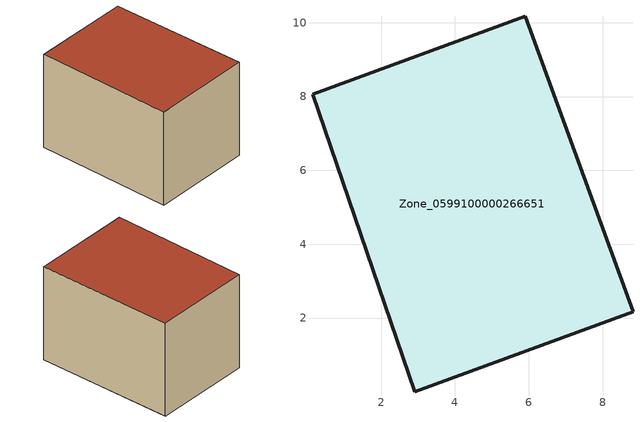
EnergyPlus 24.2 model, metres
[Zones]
Zone_0599100000266651
 floor ground (C_G): 2.91,0.01 0.14,8.06 5.91,10.17 8.82,2.17 z3.85
 wall outside (C_F): 5.91,10.17 0.14,8.06 2.91,0.01 8.82,2.17 5.91,10.17 z3.85:9.79
 roof outside (C_R): 0.14,8.06 2.91,0.01 8.82,2.17 5.91,10.17 z9.79
[BUILDING]
Pand.0599100000266651: North Axis=0; Terrain=City; Loads Convergence Tolerance Value=0.04; Temperature Convergence Tolerance Value=0.4; Solar Distribution=FullExterior; Maximum Number of Warmup Days=25; Minimum Number of Warmup Days=1
[Site:Location]
Rotterdam.The.Hague.AP_ZH_NLD Design_Conditions: Latitude=51.96; Longitude=4.45; Time Zone=1; Elevation=-4.5
[SITE:GROUNDTEMPERATURE:BUILDINGSURFACE]
18, 18, 18, 18, 18, 18, 18, 18, 18, 18, 18, 18
[MATERIAL] Thermal Absorptance=0.9; Solar Absorptance=0.7; Visible Absorptance=0.7
Name | Roughness | Thickness | Conductivity | Density | Specific Heat
G.TC.1946-1964 | MediumSmooth | 0.15 | 1 | 540 | 1210
F.TC.1946-1964 | Rough | 0.3 | 0.857143 | 1920 | 840
R.TC.1946-1964 | MediumRough | 0.2 | 0.235294 | 1500 | 1000
[CONSTRUCTION]
C_G: G.TC.1946-1964
C_F: F.TC.1946-1964
C_R: R.TC.1946-1964
[ZONE]
Zone_0599100000266651: Type=1; Multiplier=1; Ceiling Height=Autocalculate; Volume=Autocalculate; Floor Area=autocalculate; Part of Total Floor Area=Yes
[ZONEINFILTRATION:DESIGNFLOWRATE]
Infil_Zone_0599100000266651: Zone or ZoneList or Space or SpaceList=Zone_0599100000266651; Schedule=AlwaysOn; Design Flow Rate Calculation Method=Flow/Area; Flow Rate per Floor Area=0.003; Constant Term Coefficient=1; Temperature Term Coefficient=0; Velocity Term Coefficient=0; Velocity Squared Term Coefficient=0
[HVACTEMPLATE:ZONE:IDEALLOADSAIRSYSTEM]
Zone_0599100000266651: Maximum Heating Supply Air Temperature=50; Minimum Cooling Supply Air Temperature=13; Maximum Heating Supply Air Humidity Ratio=0.0156; Minimum Cooling Supply Air Humidity Ratio=0.0077; Heating Limit=NoLimit; Cooling Limit=NoLimit; Dehumidification Control Type=ConstantSensibleHeatRatio; Cooling Sensible Heat Ratio=0.7; Dehumidification Setpoint=60; Humidification Control Type=None; Humidification Setpoint=30; Outdoor Air Method=None; Outdoor Air Flow Rate per Person=0.00944; Outdoor Air Flow Rate per Zone Floor Area=0; Outdoor Air Flow Rate per Zone=0; Demand Controlled Ventilation Type=None; Outdoor Air Economizer Type=NoEconomizer; Heat Recovery Type=None; Sensible Heat Recovery Effectiveness=0.7; Latent Heat Recovery Effectiveness=0.65
[ZONECONTROL:THERMOSTAT]
ThermostatControl_Zone_0599100000266651: Zone or ZoneList=Zone_0599100000266651; Control Type Schedule=DualSetpointControlType; Control 1=Thermostat_Zone_0599100000266651; Temperature Difference Between Cutout And Setpoint=0
[THERMOSTATSETPOINT:DUALSETPOINT]
Thermostat_Zone_0599100000266651: Heating Setpoint Temperature Schedule=HeatingSetpoint_Zone_0599100000266651; Cooling Setpoint Temperature Schedule=CoolingSetpoint_Zone_0599100000266651
[SCHEDULE:COMPACT]
HeatingSetpoint_Zone_0599100000266651: Through: 12/31, For: AllDays, Until: 24:00, 21
CoolingSetpoint_Zone_0599100000266651: Through: 12/31, For: AllDays, Until: 24:00, 24
DualSetpointControlType: Through: 12/31, For: AllDays, Until: 24:00, 4
AlwaysOn: Through: 12/31, For: AllDays, Until: 24:00, 1
